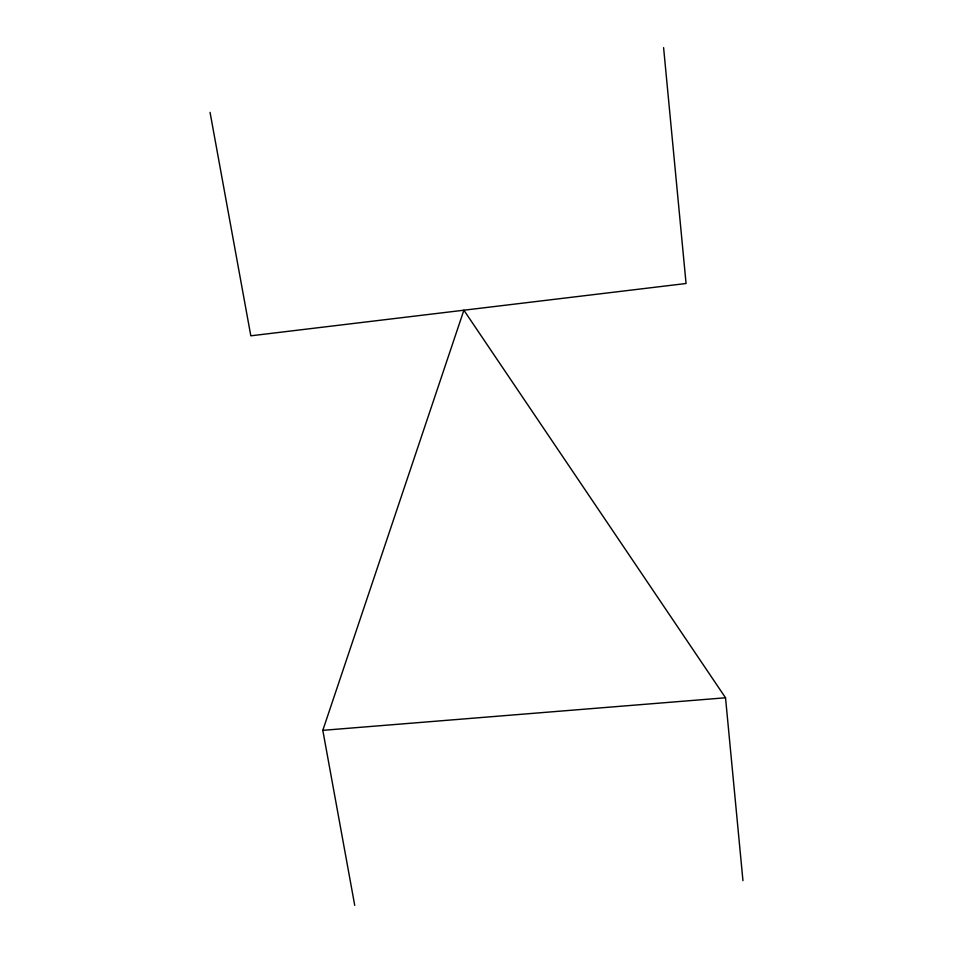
<?xml version="1.0" encoding="UTF-8"?>
<svg xmlns="http://www.w3.org/2000/svg" width="953" height="953" viewBox="0 0 953 953"><rect width="100%" height="100%" fill="white"/><g stroke="black" fill="none" stroke-linecap="round" stroke-linejoin="round"><path stroke-width="1.43" d="M354.73 905.35L322.805 730.343L463.885 310.213L725.531 697.775L742.947 880.655M322.805 730.343L725.531 697.775M210.053 112.359L250.818 335.813L686.065 283.506L663.598 47.65"/></g></svg>
